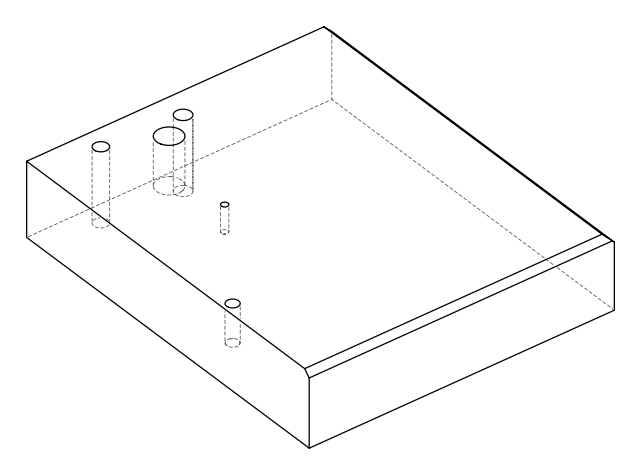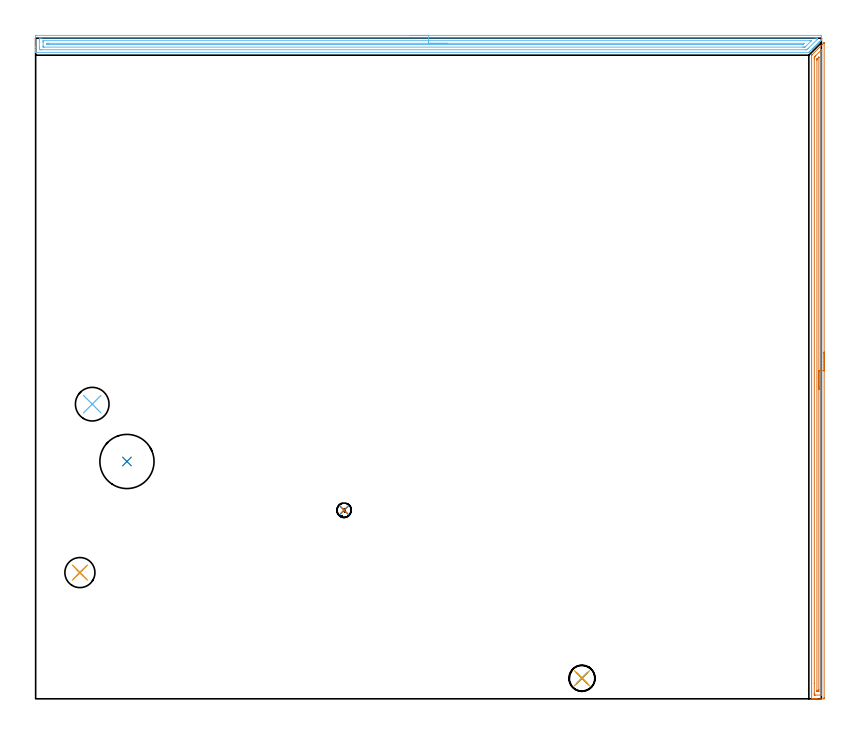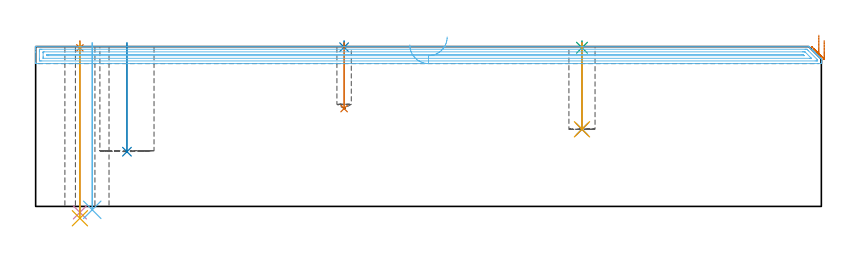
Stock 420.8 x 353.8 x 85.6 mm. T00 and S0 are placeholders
(PLAN: 13 operations, 9 tool changes, 24.2 min)
(1 SPOT_DRILL | STEP1HOLE | NXT0321_9005460120000 | 0.03 min | 4 mm3)
(2 SPOT_DRILL_1 | STEP1POCKET | NXT0321_9005460120000 | 0.03 min | 1 mm3)
(3 SPOT_DRILL_2 | STEP1POCKET_2 | NXT0321_9005460120000 | 0.03 min | 1 mm3)
(4 DRILL_THROUGH_HOLE_INTO_CENTER | STEP1HOLE | NXT0301_065 | 0.36 min | 5903 mm3)
(5 DRILL_TO_ENLARGE_THROUGH_HOLE | STEP1HOLE | UGT0301_285 | 0.38 min | 11485 mm3)
(6 INDEXABLE_INSERT_DRILL_THROUGH_HOLE_FROM_SOLID | STEP1HOLE_1 | NXT0302_007 | 0.36 min | 21742 mm3)
(7 DRILL_BLIND_HOLE_INTO_CENTER | STEP1POCKET | UGT0301_196 | 0.14 min | 1461 mm3)
(8 INDEXABLE_INSERT_DRILL_BLIND_HOLE_FROM_SOLID | STEP1POCKET_1 | NXT0302_029 | 0.23 min | 36932 mm3)
(9 DRILL_BLIND_HOLE_INTO_CENTER_1 | STEP1POCKET_2 | UGT0301_196 | 0.19 min | 1971 mm3)
(10 DRILL_TO_ENLARGE_BLIND_HOLE | STEP1POCKET_2 | UGT0301_374 | 0.19 min | 3885 mm3)
(11 BORE_BLIND_HOLE | STEP1POCKET_2 | UGT0332_064 | 0.19 min | 939 mm3)
(12 AREA_MILL | FG_CHAMFER_SURFACE | UGT0205_001 | 13.56 min | 17432 mm3)
(13 AREA_MILL_1 | FG_CHAMFER_SURFACE_1 | UGT0205_001 | 8.53 min | 7779 mm3)
(TOOL NXT0321_9005460120000 | NC Spot Drill, 142deg, 12mm, Carbide, Uncoated | D12 PA142 FL30 Z2)
(TOOL NXT0301_065 | Carbide Drill 9.4mm [860.1-0940-075A1-MM 2214] | D9.4 PA140 FL98 Z2)
(TOOL UGT0301_285 | Twist Drill 16.1 mm | D16.1 PA118 FL125 Z2)
(TOOL NXT0302_007 | Index. Insert Drill 18mm [880-D1800L25-05] | D18 PA176 FL90 Z2)
(TOOL UGT0301_196 | Twist Drill 7.7 mm | D7.7 PA118 FL73 Z2)
(TOOL NXT0302_029 | Index. Insert Drill 29mm [880-D2900L32-05] | D29 PA176 FL145 Z2)
(TOOL UGT0301_374 | Twist Drill Flat Bottom 13 mm | D13 PA180 FL101 Z2)
(TOOL UGT0332_064 | 14 mm Boring Bar Slip Fit | D14)
(TOOL UGT0205_001 | Chamfer Mill 20 x 3 x 45 deg. | D20 FL50 Z2)
(OP 1 SPOT_DRILL)
G17 G21 G94 G90
T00 M6
G54
G17 G0 G90 X23.7 Y67.6 S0 M3
G43 Z95.6 H0
G94 G81 G98 Z84.907 F250. R88.6
G80
M5
M2
(OP 2 SPOT_DRILL_1)
G17 G21 G94 G90
T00 M6
G54
G17 G0 G90 X165.2 Y101. S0 M3
G43 Z95.6 H0
G94 G81 G98 Z85.269 F250. R88.6
G80
M5
M2
(OP 3 SPOT_DRILL_2)
G17 G21 G94 G90
T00 M6
G54
G17 G0 G90 X292.6 Y11. S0 M3
G43 Z95.6 H0
G94 G81 G98 Z84.997 F250. R88.6
G80
M5
M2
(OP 4 DRILL_THROUGH_HOLE_INTO_CENTER)
G17 G21 G94 G90
T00 M6
G54
G17 G0 G90 X23.7 Y67.6 S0 M3
G43 Z95.6 H1
G94 G73 G98 Z-3.211 F250. Q8.881 R87.6
G80
M5
M2
(OP 5 DRILL_TO_ENLARGE_THROUGH_HOLE)
G17 G21 G94 G90
T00 M6
G54
G17 G0 G90 X23.7 Y67.6 S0 M3
G43 Z95.6 H0
G94 G73 G98 Z-6.337 F250. Q15.323 R87.6
G80
M5
M2
(OP 6 INDEXABLE_INSERT_DRILL_THROUGH_HOLE_FROM_SOLID)
G17 G21 G94 G90
T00 M6
G54
G17 G0 G90 X30.3 Y157.8 S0 M3
G43 Z95.6 H1
G94 G81 G98 Z-1.814 F250. R87.6
G80
M5
M2
(OP 7 DRILL_BLIND_HOLE_INTO_CENTER)
G17 G21 G94 G90
T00 M6
G54
G17 G0 G90 X165.2 Y101. S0 M3
G43 Z95.6 H0
G94 G81 G98 Z52.4 F250. R87.6
G80
M5
M2
(OP 8 INDEXABLE_INSERT_DRILL_BLIND_HOLE_FROM_SOLID)
G17 G21 G94 G90
T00 M6
G54
G17 G0 G90 X48.9 Y127.1 S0 M3
G43 Z95.6 H1
G94 G81 G98 Z29.3 F250. R87.6
G80
M5
M2
(OP 9 DRILL_BLIND_HOLE_INTO_CENTER_1)
G17 G21 G94 G90
T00 M6
G54
G17 G0 G90 X292.6 Y11. S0 M3
G43 Z95.6 H0
G94 G81 G98 Z41.3 F250. R87.6
G80
M5
M2
(OP 10 DRILL_TO_ENLARGE_BLIND_HOLE)
G17 G21 G94 G90
T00 M6
G54
G17 G0 G90 X292.6 Y11. S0 M3
G43 Z95.6 H0
G94 G73 G98 Z41.3 F250. Q11.075 R87.6
G80
M5
M2
(OP 11 BORE_BLIND_HOLE)
G17 G21 G94 G90
T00 M6
G54
G17 G0 G90 X292.6 Y11. S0 M3
G43 Z95.6 H0
G94 G85 G98 Z41.3 F250. R87.6
G80
M5
M2
(OP 12 AREA_MILL)
G17 G21 G94 G90
T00 M6
G54
G17 G0 G90 X200.4 Y355.3 S1061 M3
G43 Z95.6 H0
Z86.5
G94 G1 X200.438 Z85.628 F250.
X200.552 Z84.764
X200.741 Z83.912
X201.003 Z83.08
X201.337 Z82.274
X201.74 Z81.5
X202.209 Z80.764
X202.74 Z80.072
X203.329 Z79.429
X203.972 Z78.84
X204.664 Z78.309
X205.4 Z77.84
X206.174 Z77.437
X206.98 Z77.103
X207.812 Z76.841
X208.664 Z76.652
X209.528 Z76.538
X210.4 Z76.5
X420.468
X420.637 Y355.297 Z76.503
X420.798 Y355.291 Z76.505
X420.8 Y355.072 Z76.724
Y354.749 Z77.047
Y354.1 Z77.7
Y352.971 Z78.827
X420.799 Y352.906 Z78.892
X420.786 Y352.887 Z78.911
X420.612 Y352.711 Z79.088
X420.488 Y352.588 Z79.211
X420.248 Y352.347 Z79.452
X420.191 Y352.29 Z79.509
X419.985 Y352.083 Z79.713
X419.893 Y351.993 Z79.807
X419.778 Y351.877 Z79.922
X419.689 Y351.787 Z80.009
X419.596 Y351.695 Z80.104
X419.483 Y351.582 Z80.217
X419.392 Y351.49 Z80.306
X419.298 Y351.398 Z80.402
X419.188 Y351.288 Z80.512
X419.096 Y351.194 Z80.602
X419. Y351.1 Z80.699
X418.893 Y350.993 Z80.807
X418.8 Y350.898 Z80.898
X418.703 Y350.803 Z80.997
X418.598 Y350.698 Z81.102
X418.504 Y350.602 Z81.194
X418.405 Y350.505 Z81.294
X418.303 Y350.403 Z81.396
X418.208 Y350.306 Z81.49
X418.108 Y350.207 Z81.592
X418.009 Y350.108 Z81.691
X417.911 Y350.009 Z81.787
X417.81 Y349.91 Z81.89
X417.714 Y349.813 Z81.986
X417.615 Y349.713 Z82.083
X417.513 Y349.612 Z82.187
X417.419 Y349.519 Z82.281
X417.319 Y349.417 Z82.379
X417.215 Y349.315 Z82.485
X417.124 Y349.224 Z82.576
X417.023 Y349.121 Z82.675
X416.917 Y349.017 Z82.782
X416.829 Y348.929 Z82.871
X416.727 Y348.825 Z82.971
X416.62 Y348.72 Z83.08
X416.534 Y348.634 Z83.166
X416.43 Y348.528 Z83.268
X416.322 Y348.422 Z83.378
X416.239 Y348.339 Z83.46
X416.134 Y348.232 Z83.564
X416.025 Y348.124 Z83.675
X415.945 Y348.044 Z83.755
X415.838 Y347.936 Z83.86
X414.834 Y346.932 Z84.864
X414.476 Y346.576 Z85.224
X414.325 Y346.425 Z85.375
X414.153 Y346.255 Z85.54
X414.095 Y346.203 Z85.589
X413.942 Y346.2 Z85.6
X0.163
X0.01 Y346.203 Z85.588
X0.008 Y346.237 Z85.554
X0. Y346.602 Z85.197
Y346.991 Z84.808
Y347.64 Z84.155
Y348.853 Z82.944
Y349.417 Z82.377
Y354.749 Z77.049
X0.003 Y355.033 Z76.764
X0.01 Y355.292 Z76.506
X0.27 Y355.299 Z76.499
X210.4 Y355.3 Z76.5
Y353.886 Z77.914
X417.487
X418.381 Y353.885 Z77.915
X418.405 Y353.884 Z77.916
X418.79 Y353.86 Z77.94
X418.793 Y353.474 Z78.326
X418.787 Y353.348 Z78.452
X418.707 Y353.265 Z78.535
X418.414 Y352.963 Z78.837
X413.96 Y348.51 Z83.29
X413.514 Y348.065 Z83.735
X413.083 Y347.64 Z84.16
X413.064 Y347.625 Z84.175
X413.049 Y347.621 Z84.179
X412.182 Y347.614 Z84.186
X412.156
X3.313
X2.42 Y347.615 Z84.185
X2.395 Y347.616 Z84.184
X2.01 Y347.64 Z84.16
X2.003 Y348.03 Z83.77
X2.001 Y348.528 Z83.272
X2. Y348.921 Z82.879
Y352.476 Z79.324
X2.001 Y352.971 Z78.829
X2.002 Y353.362 Z78.438
X2.01 Y353.86 Z77.94
X2.371 Y353.884 Z77.916
X2.395 Y353.885 Z77.915
X3.262 Y353.886 Z77.914
X210.4
Y352.472 Z79.328
X414.444 Y352.471 Z79.329
X414.834
X415.341 Y352.467 Z79.333
X415.392 Y352.465 Z79.335
X415.445 Y352.456 Z79.344
X415.4 Y352.408 Z79.392
X415.082 Y352.083 Z79.717
X412.287 Y349.287 Z82.513
X412.156 Y349.159 Z82.641
X412.025 Y349.036 Z82.764
X411.905 Y349.034 Z82.766
X411.652 Y349.03 Z82.77
X411.264 Y349.029 Z82.771
X410.761 Y349.028 Z82.772
X4.57 Y349.029 Z82.771
X4.18 Y349.031 Z82.769
X4.051 Y349.033 Z82.767
X4.013 Y349.035 Z82.765
X4.008 Y349.118 Z82.682
X4.003 Y349.238 Z82.562
X4.001 Y349.417 Z82.383
X4. Y349.596 Z82.204
Y351.374 Z80.426
X4.001 Y352.083 Z79.717
X4.002 Y352.26 Z79.54
X4.01 Y352.441 Z79.359
X4.018 Y352.465 Z79.335
X4.035 Y352.467 Z79.333
X4.083 Y352.47 Z79.33
X4.18 Y352.471 Z79.329
X210.4 Y352.472 Z79.328
Y351.057 Z80.743
X411.402
X411.524 Y351.055 Z80.745
X411.583 Y351.051 Z80.749
X411.591 Y351.049 Z80.751
X411.589 Y351.045 Z80.755
X411.504 Y350.955 Z80.845
X411.414 Y350.863 Z80.937
X411.264 Y350.714 Z81.086
X411.054 Y350.514 Z81.286
X410.983 Y350.45 Z81.35
X410.371 Y350.444 Z81.356
X410.233 Y350.443 Z81.357
X6.72
X6.104 Y350.448 Z81.352
X6.01 Y350.45 Z81.35
X6.007 Y350.545 Z81.255
X6.005 Y350.75 Z81.05
X6.007 Y350.955 Z80.845
X6.01 Y351.05 Z80.75
X6.107 Y351.054 Z80.746
X6.241 Y351.055 Z80.745
X6.858 Y351.057 Z80.743
X6.996
X210.4
X211.272 Z80.781
X212.137 Z80.895
X212.988 Z81.083
X213.82 Z81.346
X214.626 Z81.68
X215.4 Z82.082
X216.136 Z82.551
X216.828 Z83.082
X217.471 Z83.672
X218.06 Z84.315
X218.592 Z85.007
X219.06 Z85.743
X219.463 Z86.516
X219.797 Z87.322
X220.059 Z88.154
X220.248 Z89.006
X220.362 Z89.871
X220.4 Z90.743
G0 Z95.6
M5
M2
(OP 13 AREA_MILL_1)
G17 G21 G94 G90
T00 M6
G54
G17 G0 G90 X422.3 Y185.7 S1061 M3
G43 Z95.6 H0
Z88.9
G94 G1 Y185.662 Z88.028 F250.
Y185.548 Z87.163
Y185.359 Z86.312
Y185.097 Z85.48
Y184.763 Z84.674
Y184.36 Z83.9
Y183.892 Z83.164
Y183.36 Z82.472
Y182.771 Z81.829
Y182.128 Z81.239
Y181.436 Z80.708
Y180.7 Z80.24
Y179.926 Z79.837
Y179.12 Z79.503
Y178.288 Z79.241
Y177.436 Z79.052
Y176.572 Z78.938
Y175.7 Z78.9
Y0.617
X422.298 Y0.309 Z78.901
X422.294 Y0.01 Z78.903
X421.998 Y0. Z79.199
X418.515 Z82.679
X417.976 Z83.221
X417.644 Z83.552
X417.105 Z84.091
X416.773 Z84.422
X415.83 Z85.369
X415.715 Y0.001 Z85.477
X415.663 Y0.003 Z85.528
X415.603 Y0.01 Z85.588
X415.6 Y0.17 Z85.6
Y344.53
X415.603 Y344.695 Z85.589
X415.677 Y344.778 Z85.52
X415.876 Y344.977 Z85.323
X415.902 Y345.003 Z85.296
X421.235 Y350.336 Z79.962
X422.129 Y351.23 Z79.069
X422.26 Y351.364 Z78.931
X422.291 Y351.383 Z78.899
X422.293 Y351.381 Z78.897
X422.296 Y351.369 Z78.896
X422.3 Y351.259 Z78.9
Y175.7
X420.886 Z80.314
X420.885 Y2.651 Z80.315
X420.884 Y2.404 Z80.316
X420.88 Y2.081 Z80.32
X420.879 Y2.01 Z80.321
X420.781 Y2.005 Z80.419
X420.648 Y2.001 Z80.552
X417.644 Y2. Z83.556
X417.164 Y2.002 Z84.036
X417.047 Y2.007 Z84.153
X417.025 Y2.009 Z84.175
X417.021 Y2.05 Z84.179
X417.017 Y2.153 Z84.183
X417.015 Y2.404 Z84.185
X417.014 Y3.049 Z84.186
Y8.339
X417.015 Y342.743 Z84.185
X417.018 Y343.385 Z84.182
X417.021 Y343.637 Z84.179
X417.325 Y343.964 Z83.875
X417.644 Y344.292 Z83.556
X417.76 Y344.41 Z83.44
X420.56 Y347.21 Z80.64
X420.668 Y347.314 Z80.532
X420.853 Y347.491 Z80.347
X420.879 Y347.509 Z80.321
X420.882 Y347.462 Z80.318
X420.885 Y347.21 Z80.315
Y347.01
X420.886 Y175.7 Z80.314
X419.472 Z81.728
Y4.995
X419.47 Y4.19 Z81.73
X419.469 Y4.104 Z81.731
X419.465 Y4.022 Z81.735
X419.385 Y4.01 Z81.815
X418.699 Y4.001 Z82.501
X418.515 Y4.003 Z82.685
X418.454 Y4.007 Z82.746
X418.437 Y4.01 Z82.763
X418.433 Y4.044 Z82.767
X418.43 Y4.102 Z82.77
X418.429 Y4.19 Z82.771
X418.428 Y4.279 Z82.772
X418.429 Y342.027 Z82.771
X418.43 Y342.204 Z82.77
X418.435 Y342.557 Z82.765
X418.438 Y342.628 Z82.762
X418.445 Y342.639 Z82.755
X418.466 Y342.664 Z82.734
X418.515 Y342.715 Z82.685
X419.437 Y343.637 Z81.763
X419.454 Y343.644 Z81.746
X419.466 Y343.647 Z81.734
X419.468 Y343.637 Z81.732
X419.471 Y343.582 Z81.729
Y343.548
X419.472 Y175.7 Z81.728
Y174.828 Z81.766
Y173.964 Z81.88
Y173.112 Z82.069
Y172.28 Z82.331
Y171.474 Z82.665
Y170.7 Z83.068
Y169.964 Z83.537
Y169.272 Z84.068
Y168.629 Z84.657
Y168.04 Z85.301
Y167.508 Z85.993
Y167.04 Z86.728
Y166.637 Z87.502
Y166.303 Z88.308
Y166.041 Z89.14
Y165.852 Z89.992
Y165.738 Z90.857
Y165.7 Z91.728
G0 Z95.6
M5
M2
